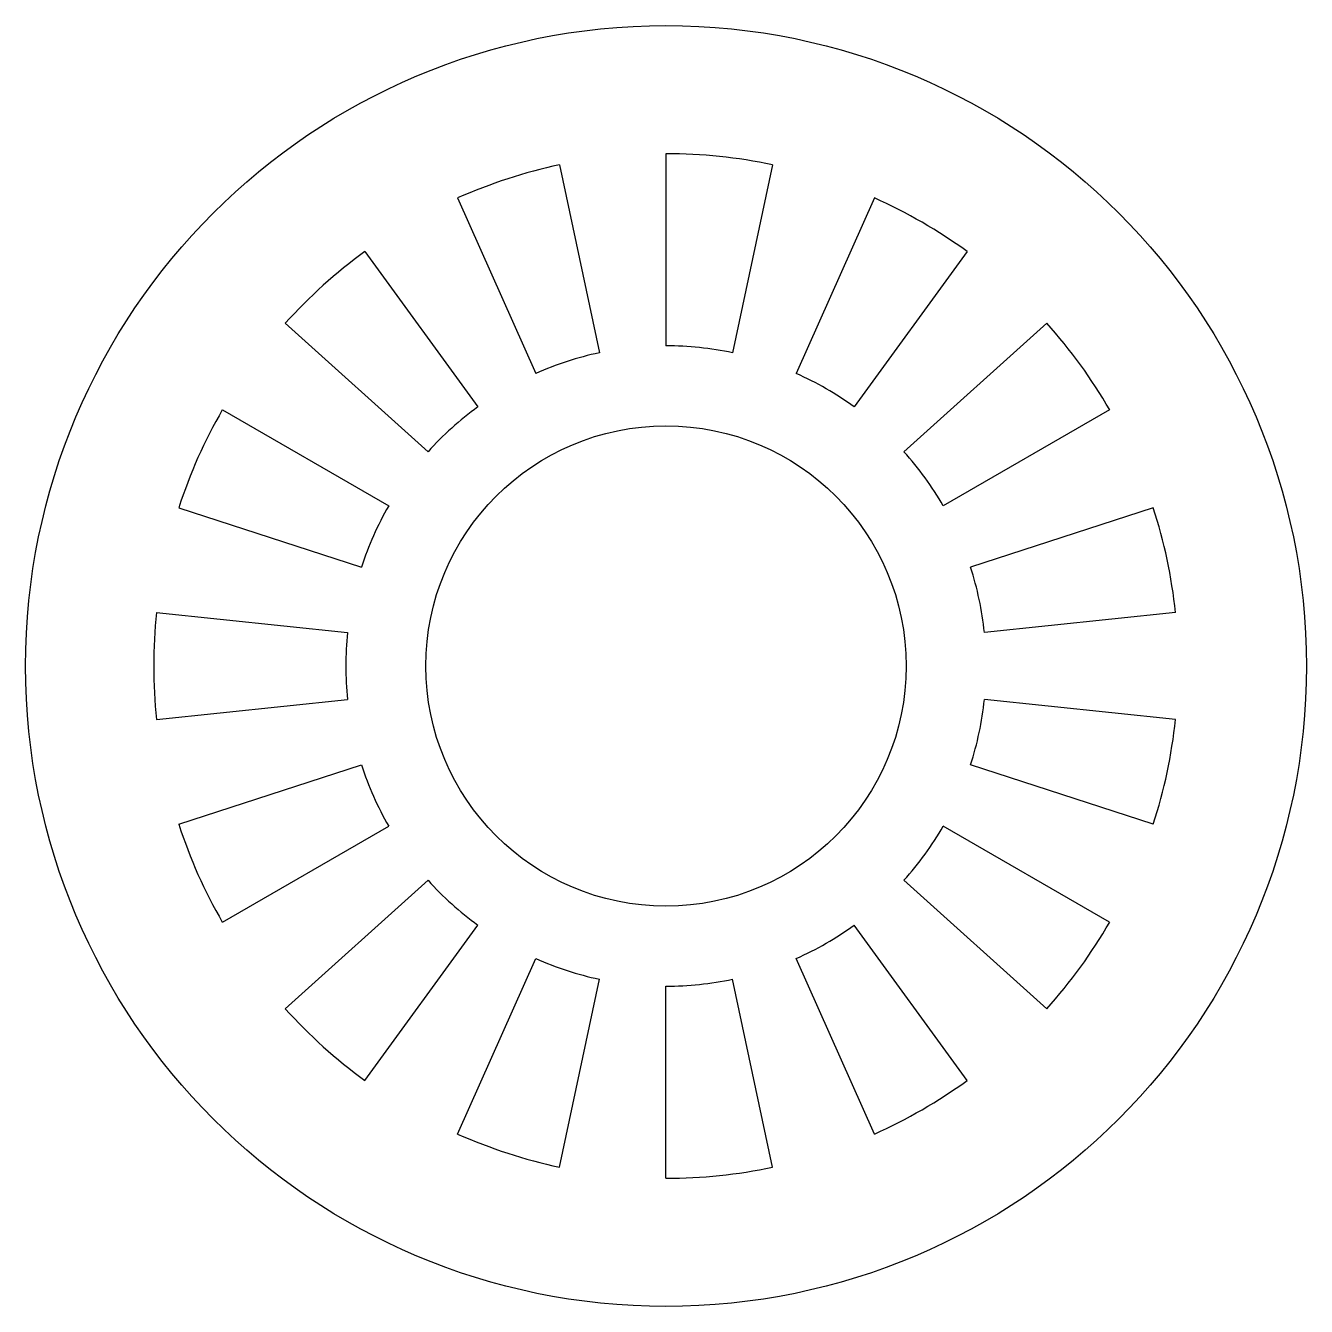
# Model space of a CAD drawing. Header units: millimetres. Extents: x -20 to 20, y -20 to 20.
import ezdxf

# ---------------------------------------------------------------- set-up
doc = ezdxf.new("R2010")
doc.units = ezdxf.units.MM

msp = doc.modelspace()

# ---------------------------------------------------------------- linework, layer by layer
at = {"color": 7, "linetype": 'Continuous', "lineweight": 25}
for p, q in [((0, 16), (0, 10)), ((-3.327, 15.65), (-2.079, 9.781)), ((3.327, 15.65), (2.079, 9.781)), ((-6.508, 14.617), (-4.067, 9.135)), ((6.508, 14.617), (4.067, 9.135)), ((-9.405, 12.944), (-5.878, 8.09)), ((9.405, 12.944), (5.878, 8.09)), ((-11.89, 10.706), (-7.431, 6.691)), ((11.89, 10.706), (7.431, 6.691)), ((-13.856, 8), (-8.66, 5)), ((13.856, 8), (8.66, 5)), ((-15.217, 4.944), (-9.511, 3.09)), ((15.217, 4.944), (9.511, 3.09)), ((-15.912, 1.672), (-9.945, 1.045)), ((15.912, 1.672), (9.945, 1.045)), ((-15.912, -1.672), (-9.945, -1.045)), ((15.912, -1.672), (9.945, -1.045)), ((-15.217, -4.944), (-9.511, -3.09)), ((15.217, -4.944), (9.511, -3.09)), ((-13.856, -8), (-8.66, -5)), ((13.856, -8), (8.66, -5)), ((-11.89, -10.706), (-7.431, -6.691)), ((11.89, -10.706), (7.431, -6.691)), ((-9.405, -12.944), (-5.878, -8.09)), ((9.405, -12.944), (5.878, -8.09)), ((-6.508, -14.617), (-4.067, -9.135)), ((6.508, -14.617), (4.067, -9.135)), ((-3.327, -15.65), (-2.079, -9.781)), ((0, -16), (0, -10)), ((3.327, -15.65), (2.079, -9.781))]:
    msp.add_line(p, q, dxfattribs=at)
for radius in [20, 7.5]:
    msp.add_circle((0, 0), radius, dxfattribs=at)
for radius, start, end in [(16, 102, 114), (16, 78, 90), (16, 54, 66), (16, 126, 138), (16, 30, 42), (10, 78, 90), (10, 102, 114), (10, 54, 66), (16, 150, 162), (10, 126, 138), (10, 30, 42), (10, 150, 162), (16, 6, 18), (10, 6, 18), (16, 174, 186), (10, 174, 186), (10, 342, 354), (16, 342, 354), (10, 198, 210), (16, 198, 210), (10, 318, 330), (10, 222, 234), (16, 318, 330), (10, 294, 306), (10, 246, 258), (10, 270, 282), (16, 222, 234), (16, 294, 306), (16, 246, 258), (16, 270, 282)]:
    msp.add_arc((0, 0), radius, start, end, dxfattribs=at)

doc.saveas('drawing.dxf')
